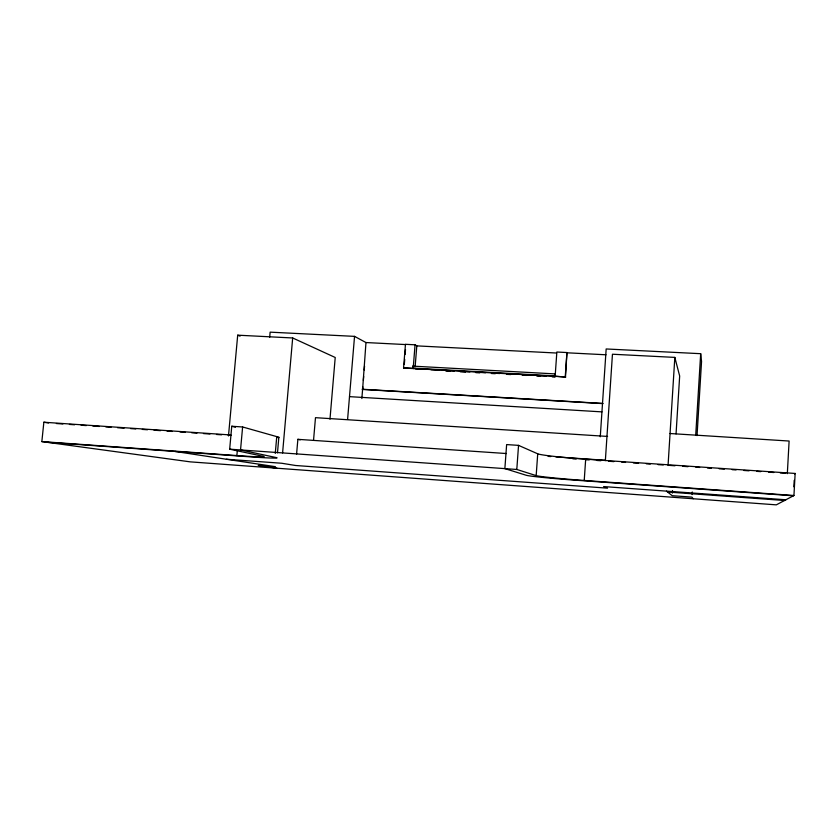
<?xml version="1.0" encoding="UTF-8"?>
<svg xmlns="http://www.w3.org/2000/svg" width="837" height="837" viewBox="0 0 837 837"><rect width="100%" height="100%" fill="white"/><g stroke="black" fill="none" stroke-linecap="round" stroke-linejoin="round"><path stroke-width="1.26" d="M793.863 486.789L794.208 480.354M230.897 434.978L43.859 422.225L41.85 441.591L190.313 461.867L776.317 504.847L793.947 495.494L795.15 473.449L585.68 459.168A44.33 2.155 4.2 0 1 537.72 453.811L518.542 445.368L506.636 444.583L504.868 468.615L526.243 475.27A44.549 1.433 4.3 0 0 574.726 480.135L793.371 495.797M787.324 473.669L789.113 441.036L670.06 433.524M692.094 494.552L692.251 491.968M695.725 435.083L700.684 353.695L606.166 348.966L600.265 436.799M697.033 435.606L701.552 361.458L700.684 353.695M668.052 465.518L674.831 357.399L612.454 354.229L605.35 460.622M672.373 493.119L672.529 490.545M676.055 433.88L679.665 376.012L674.831 357.399M793.947 495.494L584.226 480.459L585.68 459.168M565.257 376.692L566.942 352.544L556.846 352.021L555.151 376.137L565.718 377.163M566.942 352.544L565.488 376.932L404.02 368.06M584.226 480.459A44.403 1.444 4.3 0 1 536.172 475.625L537.72 453.811M551.74 376.388L555.632 376.608L554.91 375.907L555.046 373.898L412.903 366.135L412.746 368.102L413.624 368.583M536.172 475.625L516.795 469.463L518.542 445.368M413.352 366.261L415.058 344.802L405.464 344.31L403.57 367.82L404.48 368.29M415.058 344.802L416.805 345.88L415.142 366.732L412.903 366.135M404.323 364.346L404.721 359.408M405.118 354.469L405.516 349.521M602.912 403.612L362.609 389.446L365.968 342.542L354.543 336.369L270.142 332.153L269.671 337.321M361.846 398.548L362.819 386.851M363.352 380.364L363.676 376.472M364.221 369.985L364.545 366.093M329.977 419.211L335.218 357.483L292.678 337.97L237.698 335.177L228.48 435.972M347.617 419.159L354.543 336.369M313.54 440.293L315.486 417.673L607.568 436.433M275.268 453.424L276.754 436.621L242.615 426.975L231.755 426.253L229.673 449.176L261.646 456.008A41.965 1.276 4.8 0 1 236.871 455.569L41.85 441.591M277.486 452.848L278.847 437.28M282.592 452.911L292.678 337.97M296.57 454.282L297.867 439.331L506.395 453.539M236.871 455.569L237.331 450.547M242.615 426.975L240.533 449.94L274.934 457.295A41.672 1.255 4.7 0 1 249.824 456.814L46.6 442.239M794.564 473.93L795.15 473.449M365.968 342.542L405.914 344.582M567.172 352.806L605.998 354.783M416.805 345.88L556.5 353.026M412.746 368.102L554.91 375.907M403.57 367.82L413.185 368.343M415.361 368.887L424.453 369.389M430.95 369.745L438.745 370.174M445.232 370.529L454.324 371.032M460.821 371.387L469.913 371.89M476.41 372.245L485.502 372.747M491.989 373.103L499.783 373.532M506.28 373.888L515.372 374.39M521.87 374.746L530.961 375.248M537.448 375.604L546.54 376.106M446.027 371L449.908 371.22M460.266 371.785L465.456 372.078M475.814 372.643L479.695 372.863M491.361 373.501L495.242 373.71M506.898 374.359L510.79 374.568M522.445 375.206L526.327 375.426M536.695 375.991L540.576 376.211M552.232 376.849L554.826 376.995M362.097 389.236L602.734 403.424M349.5 396.644L601.939 411.877M548.099 456.385L550.715 456.563M555.925 456.918L605.454 460.287M56.393 423.532L62.901 423.982M69.408 424.422L74.608 424.777M81.116 425.227L86.326 425.583M92.834 426.023L99.341 426.472M105.849 426.912L111.059 427.268M117.567 427.717L124.075 428.157M130.582 428.596L135.782 428.952M142.29 429.402L147.5 429.758M154.008 430.197L160.516 430.647M167.023 431.086L172.223 431.442M180.039 431.976L185.239 432.331M191.746 432.781L196.957 433.137M203.464 433.576L209.972 434.016M216.48 434.466L221.679 434.821M228.187 435.261L230.792 435.439M585.272 459.67L589.175 459.931M596.969 460.465L600.872 460.727M608.677 461.26L613.877 461.616M621.671 462.15L625.574 462.411M633.368 462.945L638.568 463.3M646.373 463.834L650.276 464.096M658.07 464.629L663.27 464.985M669.767 465.424L674.967 465.78M682.772 466.314L687.972 466.659M695.767 467.192L699.669 467.464M707.464 467.988L711.366 468.26M719.171 468.793L724.371 469.149M732.166 469.672L736.068 469.944M743.863 470.467L749.063 470.823M756.868 471.357L760.76 471.629M768.565 472.152L773.765 472.507M780.262 472.947L785.462 473.303M229.673 449.176L516.795 469.463M226.356 459.241L281.682 463.248L295.597 465.498L607.526 488.159L603.613 486.569L785.891 499.773M667.56 491.999L784.531 500.495M276.963 468.228L258.235 465.435L275.415 466.69L175.079 451.457M43.859 422.225L48.577 423.009M297.867 439.331L300.242 439.864M231.755 426.253L235.417 427.288M237.698 335.177L240.073 336.15M666.451 491.12L672.216 495.703L691.937 497.136L693.182 498.758M576.17 459.042A44.487 2.145 4.2 0 1 572.832 458.812M276.754 436.621A41.609 1.883 4.9 0 1 278.125 437.709"/></g></svg>
